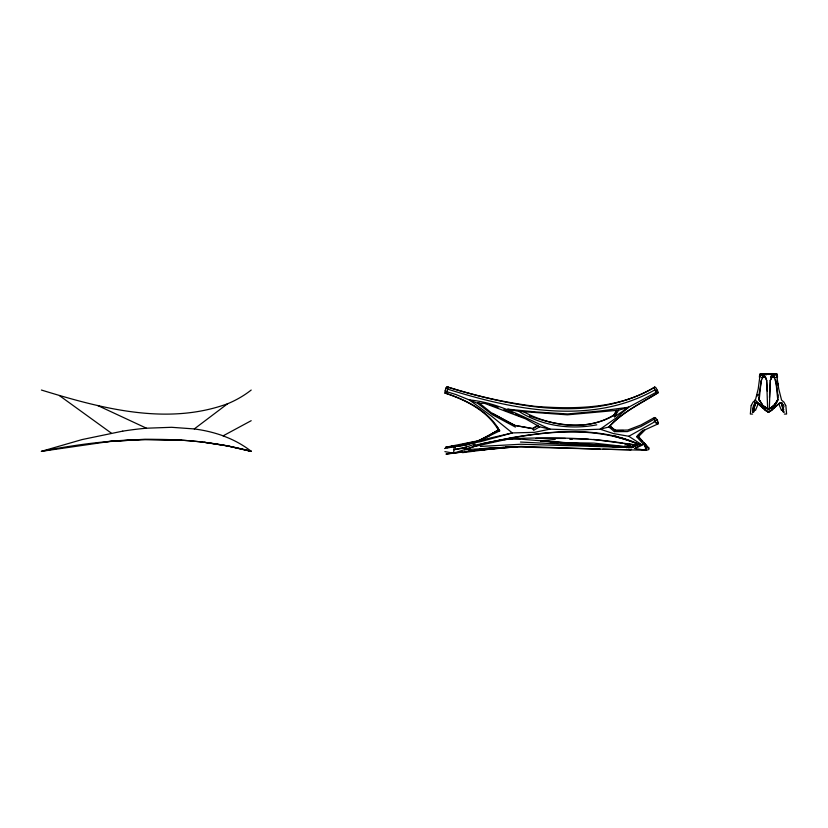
<?xml version="1.0" encoding="UTF-8"?>
<svg xmlns="http://www.w3.org/2000/svg" width="828" height="828" viewBox="0 0 828 828"><rect width="100%" height="100%" fill="white"/><g stroke="black" fill="none" stroke-linecap="round" stroke-linejoin="round"><path stroke-width="1.24" d="M753.728 410.553L753.056 409.725M772.452 376.047L770.268 380.476L769.398 406.858M643.625 442.618L648.883 448.02L648.873 449.521L646.947 450.132M444.936 393.083L445.723 388.249L446.975 386.821C512.677 406.983 591.202 423.522 654.161 387.618L654.762 387.007L656.097 387.918L658.312 392.462L657.711 393.072C640.924 403.515 622.335 412.127 608.922 427L600.155 429.204L575.636 430.032L550.009 429.132L539.649 426.813L525.708 418.896L484.401 403.267L477.694 403.371L456.124 394.604L447.161 391.83L445.909 393.259L444.936 393.083C465.646 399.914 487.268 410.605 498.446 430.156L499.719 430.87L480.147 440.392L445.516 447.286L453.03 446.282M447.161 391.83L447.948 386.997M753.583 411.061L753.604 409.539M769.491 397.471L770.382 380.518M759.576 377.744L759.504 375.591M758.955 394.832L759.411 400.017L762.867 405.751M761.139 380.932L759.4 397.75M658.074 423.864L655.093 421.618L654.399 417.529L657.38 419.765L658.074 423.864L644.846 429.898L638.305 436.418L636.577 436.635L643.077 443.808L645.105 443.911L646.326 450.287L513.815 446.882L464.601 449.697L465.543 447.337L475.127 444.036M777.42 375.881L777.44 377.63M759.514 377.63L759.68 376.285M762.205 377.951L763.354 376.461L761.429 380.342L758.965 394.987M777.699 400.234C778.072 392.348 776.809 383.499 773.694 376.316M777.357 376.222L777.451 375.591M760.911 383.281L761.429 380.331M754.142 411.692L752.724 412.251L753.708 407.604M753.842 405.234L752.724 412.251L753.273 410.015M753.604 404.995L752.652 409.684M771.675 409.684C775.339 407.862 779.831 401.114 782.274 403.174M781.849 404.416L783.164 409.094L782.636 410.76L783.536 409.964M763.344 374.535L760.176 374.049L758.22 388.87L755.395 400.09L752.983 402.17L751.4 405.234M751.12 405.409L750.354 414.052L752.611 414.052M753.79 409.094L755.105 404.416M753.853 408.701L755.488 403.805M777.14 376.461L777.533 376.668M756.813 396.529L757.32 394.832M754.536 401.704L755.146 399.748M477.963 402.511L477.694 403.371L492.381 414.704L515.399 427.082M758.334 403.453L755.467 410.419M770.278 380.445L772.462 376.336C775.639 376.781 771.22 375.736 771.054 377.413M759.856 374.297L764.73 374.473M759.431 376.668L759.68 375.995M782.719 410.377L783.567 409.694M761.035 374.359L777.109 374.297M777.678 399.862L774.056 405.648L771.479 408.111L776.436 402.687L777.989 399.748M529.351 415.811C556.137 425.758 587.901 430.695 613.714 415.459L616.653 410.595M658.312 392.462C641.234 402.988 622.521 411.899 608.922 427L614.428 431.636L615.194 430.322L627.79 430.032L640.955 424.971L654.399 417.529M616.943 410.233L613.714 415.459L614.521 416.815L628.576 407.272L656.376 392.161L657.711 393.072M614.521 416.815L618.62 410.191L628.576 407.272L616.167 417.933L600.155 429.204L613.424 433.561L628.783 436.284L640.251 443.694L630.874 447.234L540.529 440.838L555.205 439.451M780.162 402.667L779.593 403.412L781.321 402.781L782.253 403.257M774.087 405.751L777.544 400.017L777.999 394.832M785.565 405.234L783.971 402.17L781.56 400.09L778.744 388.87L776.674 375.343L777.171 374.359M762.081 377.744L763.302 376.222M753.418 409.964L754.712 408.877M761.729 377.63L762.909 376.285L764.254 376.129L765.693 377.63L764.441 376.254M758.976 399.748L762.774 405.523L768.477 409.922L776.871 402.667M771.292 377.609L772.514 376.254M642.124 431.398L637.974 435.714L638.419 436.501L644.846 429.898M772.472 409.094L774.666 406.879M771.261 377.63C771.499 375.446 775.753 377.113 772.348 376.326M636.577 436.635L643.325 429.918M637.591 435.735L641.979 431.398M488.748 435.89L499.036 429.608C484.556 438.302 469.052 446.551 451.829 446.613M759.649 405.234L768.477 412.251L777.306 405.234M774.646 407.676L768.477 412.251L764.917 410.015M768.477 408.856L771.448 407.831L774.18 405.523L771.561 407.593L768.477 408.494L765.403 407.593L762.536 405.461L767.494 408.514M771.448 407.831L774.056 405.648M759.731 374.297L776.385 374.008L772.224 374.473M770.537 411.061L772.358 409.539M774.853 406.879L777.72 404.509M771.054 377.309L772.338 376.264L773.776 376.409M122.699 431.16A293.836 246.351 9.1 0 1 146.484 428.211L171.562 427.3L194.29 428.935L227.586 403.764A86.567 65.029 -9.1 0 0 251.194 390.04M771.561 407.593L774.428 405.461M774.729 405.554L771.665 407.645L768.477 408.514L765.3 407.645L762.226 405.554M762.319 407.676L768.477 412.251L772.038 410.015M506.322 421.411L514.188 425.364L532.642 428.459L537.817 425.23M485.405 437.826L499.036 429.608M539.649 426.813L533.687 430.332L532.642 428.459M654.762 387.007C619.447 408.846 575.274 409.446 535.105 406.351C505.194 402.563 475.665 396.063 446.975 386.821M654.161 387.618L654.948 389.843C591.678 425.727 513.815 409.984 447.927 389.212M628.783 436.284L655.093 421.618M655.383 391.489L657.525 390.236M538.366 425.551L532.787 428.759L515.068 425.426L492.515 413.4M644.329 444.315L646.088 447.503L646.326 450.287L634.755 448.517L643.077 443.808M653.654 419.123L655.776 417.964M654.255 419.196L640.727 426.627L627.386 431.595L614.428 431.636M194.29 428.935L198.171 429.504A113.86 95.458 9.1 0 1 223.146 435.828L251.194 420.696M480.074 440.03L498.446 430.156M654.151 421.473L657.38 419.765M655.952 423.294L658.219 422.187M614.417 414.693C586.866 431.874 550.579 426.265 523.275 411.619M770.713 376.668L772.213 375.995L774.76 377.951M634.755 448.517L645.105 443.911L638.305 436.418M610.06 426.254L615.194 430.322L609.946 425.996M227.586 403.764C166.749 425.954 100.985 408.297 41.4 390.04M754.701 403.257C755.001 401.766 759.214 404.219 755.633 402.781L754.36 403.112L755.964 402.77M520.46 442.048L631.899 447.555L630.874 447.234L640.251 443.694L631.899 447.555L520.998 444.243L480.344 446.427M455.99 452.419L445.971 454.127L478.346 450.059L517.562 446.665M464.601 449.697L478.646 445.029M478.584 445.029L453.589 453.237L444.895 451.622M41.4 451.343C99.329 439.906 159.245 434.917 217.847 444.212A222.411 131.176 -0.9 0 1 251.194 451.343L226.613 445.743L204.609 442.328A120.215 34.962 1.8 0 0 177.606 439.958L145.055 439.44L110.921 441.283L41.4 451.343L82.107 439.564L122.699 431.14M760.363 375.343L764.223 374.774M464.725 445.495L474.144 442.556M478.853 441.086L481.203 440.351L478.76 440.879M774.646 374.691L776.002 374.121L775.194 374.152M510.079 438.167L512.563 437.546C554.242 430.436 599.565 426.648 639.216 444.294L639.309 444.636C586.576 422.042 527.571 434.151 473.688 445.485M480.147 440.392L512.315 432.93L534.557 432.33L550.009 429.132C523.927 417.333 498.487 402.563 469.383 399.945L491.17 415.863L512.315 432.93L480.716 441.624L472.095 443.27M512.294 438.136L475.231 446.292M764.617 376.264L763.178 376.409L764.503 376.336L765.724 377.578L766.687 380.445L767.556 406.858M462.852 444.274L472.643 442.183M466.278 447.058L453.941 449.697L453.589 453.237L462.438 451.695L458.629 452.036M762.319 374.473L766.314 373.883L774.511 374.691M761.729 374.535L772.576 374.297M449.366 447.12L446.903 447.627L454.168 445.567L453.941 449.697L465.212 447.896M481.089 443.901L512.563 437.546M770.578 374.742L772.565 374.359M444.584 448.507L462.241 445.143M762.453 374.691L772.565 374.008L776.674 375.343M508.123 439.389L513.174 438.54C554.605 437.236 596.295 437.36 637.074 445.64M764.368 376.347L763.271 376.316M764.389 374.297L775.225 374.535M485.995 449.221L478.387 450.287L517.635 446.716M489.793 448.683L492.329 448.331M499.098 440.413L501.654 440.082M504.211 439.74L513.174 438.54L592.548 445.029M628.576 407.272L599.782 411.019L567.615 413.948L535.685 411.94L507.533 409.156L518.877 411.33L567.356 414.828L618.62 410.191M510.638 438.861L513.174 438.54M480.913 449.718L484.649 449.252M489.648 448.621L492.142 448.3M596.781 424.836C570.461 429.949 541.595 425.944 518.877 411.33M455.431 448.01L454.293 446.106L461.972 445.174M773.621 374.535L776.498 373.873L776.788 374.473M495.889 448.331L462.697 452.637L460.254 451.746M503.383 447.493L498.384 448.051L502.13 447.586M480.913 449.78L487.154 449.128M489.648 448.879L494.637 448.362M468.524 451.032L470.997 450.784M473.471 450.535L478.408 450.039M105.084 441.821L141.174 439.533L181.084 440.165M768.612 374.422L773.983 374.111M550.62 442.421L593.955 443.115L633.306 447.462L630.874 447.234M454.293 446.106L463.194 445.433M762.681 375.881L764.254 376.129M505.898 447.11L514.705 446.716M487.423 448.621L491.201 448.372M497.483 447.958L503.766 447.544M506.27 447.379L513.815 446.882M479.567 448.786L521.164 446.406L600.217 449.149M776.291 374.111L777.233 374.297M510.421 438.83L520.626 438.674M535.944 438.436L565.338 438.426M761.532 374.152L775.432 374.152M784.344 414.052L786.6 414.052L785.834 405.409M762.878 374.142L768.343 374.422M614.997 430.405L623.515 430.477M581.039 444.729L605.465 445.878M602.794 449.2L631.071 449.801L628.545 449.221M761.77 374.152L760.663 374.204M569.695 439.202L572.22 439.264M570.461 438.612L588.387 439.244M593.51 439.42L622.728 443.332M645.095 447.803L648.883 448.02M645.26 446.53L647.506 446.665L645.053 446.302M595.084 445.205L603.964 445.847M607.762 446.116L615.37 446.665M621.704 447.12L628.048 447.575M608.031 446.075L615.732 446.675M620.865 447.079L624.716 447.379L624.695 446.147L626.558 447.658M632.975 445.247L636.608 445.599M645.084 446.437L647.506 446.665M627.986 444.75L630.563 445.009M540.529 440.838L558.124 442.618M560.639 442.876L565.669 443.384M570.699 443.891L574.477 444.274M204.475 442.318L228.342 446.075L251.194 451.343M629.114 443.922L637.695 445.205M625.264 443.704L627.8 444.087M764.389 374.359L766.376 374.742M772.213 375.995L773.652 376.595L772.462 376.336M624.933 444.636L633.399 446.83M762.309 374.691L761.129 374.422M612.896 435.901L626.672 439.803M615.183 436.035L618.609 437.06M620.886 437.753L637.788 443.86M444.957 390.868L447.172 391.551M445.909 393.259C466.681 400.152 488.799 411.061 499.719 430.87M445.723 388.249L447.969 388.943M490 404.664L498.052 407.552M503.807 409.674L513.008 413.348M515.316 414.269L523.368 417.488M772.151 375.591L774.873 377.744M97.652 405.492L146.494 428.231M514.188 425.364L491.242 412.748L478.687 402.574M753.853 409.932L754.318 410.76M59.45 395.618L111.294 433.106M756.316 401.797L761.998 406.31M764.265 408.918L757.134 403.174M756.802 402.667L762.112 406.879M765.403 407.593L762.774 405.523L765.507 407.831L762.909 405.648L759.276 399.862M764.596 409.539L766.417 411.061M764.492 409.094L759.845 404.416M755.395 400.09L758.914 403.764M783.681 411.651L784.24 412.251L782.822 411.692M781.611 409.632L782.636 410.76M774.045 376.285L775.225 377.63M764.513 376.047L766.687 380.476M638.357 436.666L642.207 441.376M496.841 426.513L498.311 428.573M645.561 444.232L647.548 447.41M654.948 389.843L656.376 392.161M781.487 410.419L778.62 403.453M781.466 403.805L783.236 410.139M645.457 447.948L646.326 450.287M776.985 376.264L777.264 377.309M783.423 404.509L783.971 406.879M783.257 407.604L783.681 410.015M758.79 397.564L759.266 400.234M775.525 380.331L776.043 383.281M777.937 383.323L778.248 385.62M777.564 397.75L775.732 379.783M766.583 380.518L767.39 391.334M783.36 409.539L783.371 411.061M223.105 435.911A91.566 76.766 9.1 0 1 251.236 451.312M508.371 446.934L505.877 447.213L508.371 446.934"/></g></svg>
